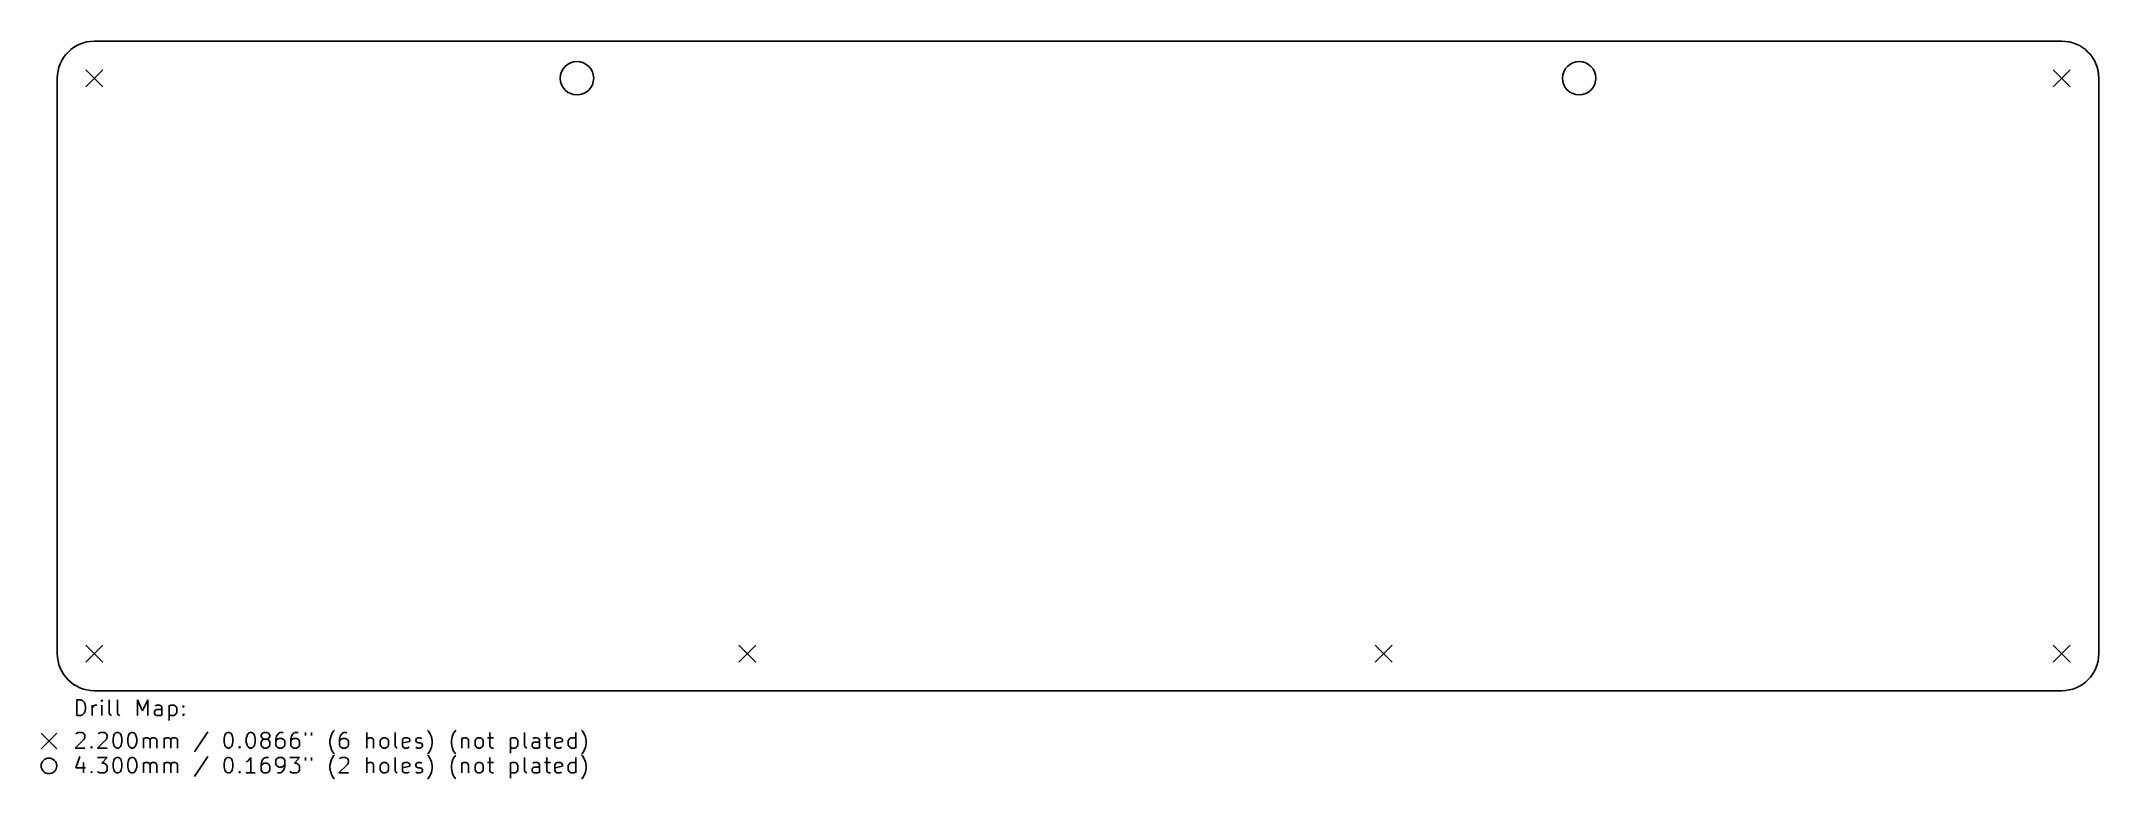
# Model space of a CAD drawing. Extents: x 17 to 282, y -155 to -60.
import ezdxf

# ---------------------------------------------------------------- set-up
doc = ezdxf.new("R2010")
doc.units = 0
doc.layers.add('BLACK', color=7, linetype='CONTINUOUS')

msp = doc.modelspace()

# ---------------------------------------------------------------- linework, layer by layer
at = {"layer": 'BLACK', "linetype": 'CONTINUOUS'}
for p, q in [((23.875, -59.6875), (276.95, -59.6875)), ((22.775, -63.3625), (24.975, -65.5625)), ((24.975, -63.3625), (22.775, -65.5625)), ((275.85, -63.3625), (278.05, -65.5625)), ((278.05, -63.3625), (275.85, -65.5625)), ((19.1, -138.475), (19.1, -64.4625)), ((281.725, -138.475), (281.725, -64.4625)), ((22.775, -137.375), (24.975, -139.575)), ((24.975, -137.375), (22.775, -139.575)), ((106.754, -137.375), (108.954, -139.575)), ((108.954, -137.375), (106.754, -139.575)), ((188.621, -137.375), (190.821, -139.575)), ((190.821, -137.375), (188.621, -139.575)), ((275.85, -137.375), (278.05, -139.575)), ((278.05, -137.375), (275.85, -139.575)), ((21.6012, -146.43), (21.6012, -144.43)), ((21.6012, -144.43), (22.0774, -144.43)), ((22.0774, -144.43), (22.3631, -144.525)), ((22.3631, -144.525), (22.5536, -144.715)), ((22.5536, -144.715), (22.6488, -144.906)), ((22.6488, -144.906), (22.744, -145.287)), ((22.744, -145.573), (22.6488, -145.954)), ((22.744, -145.287), (22.744, -145.573)), ((23.6012, -146.43), (23.6012, -145.096)), ((23.6012, -145.477), (23.6964, -145.287)), ((23.6964, -145.287), (23.7917, -145.192)), ((23.7917, -145.192), (23.9821, -145.096)), ((23.875, -143.25), (276.95, -143.25)), ((23.9821, -145.096), (24.1726, -145.096)), ((24.8393, -144.43), (24.744, -144.525)), ((24.744, -144.525), (24.8393, -144.62)), ((24.9345, -144.525), (24.8393, -144.43)), ((24.8393, -144.43), (24.8393, -144.62)), ((24.8393, -144.62), (24.9345, -144.525)), ((24.8393, -146.43), (24.8393, -145.096)), ((25.7917, -146.144), (25.7917, -144.43)), ((26.8393, -146.144), (26.8393, -144.43)), ((29.4107, -146.43), (29.4107, -144.43)), ((29.4107, -144.43), (30.0774, -145.858)), ((30.0774, -145.858), (30.744, -144.43)), ((30.744, -144.43), (30.744, -146.43)), ((31.8869, -145.096), (31.6964, -145.192)), ((32.2679, -145.096), (31.8869, -145.096)), ((32.4583, -145.192), (32.2679, -145.096)), ((32.3631, -145.668), (32.5536, -145.573)), ((32.5536, -145.382), (32.4583, -145.192)), ((32.5536, -146.43), (32.5536, -145.382)), ((33.506, -145.096), (33.506, -147.096)), ((33.506, -145.192), (33.6964, -145.096)), ((33.6964, -145.096), (34.0774, -145.096)), ((34.0774, -145.096), (34.2679, -145.192)), ((34.2679, -145.192), (34.3631, -145.287)), ((34.3631, -145.287), (34.4583, -145.477)), ((34.4583, -145.477), (34.4583, -146.049)), ((35.2202, -145.287), (35.3155, -145.192)), ((35.3155, -145.382), (35.2202, -145.287)), ((35.3155, -145.192), (35.4107, -145.287)), ((35.3155, -145.192), (35.3155, -145.382)), ((35.4107, -145.287), (35.3155, -145.382)), ((22.0774, -146.43), (21.6012, -146.43)), ((22.3631, -146.335), (22.0774, -146.43)), ((22.5536, -146.144), (22.3631, -146.335)), ((22.6488, -145.954), (22.5536, -146.144)), ((25.8869, -146.335), (25.7917, -146.144)), ((26.0774, -146.43), (25.8869, -146.335)), ((26.9345, -146.335), (26.8393, -146.144)), ((27.125, -146.43), (26.9345, -146.335)), ((31.6012, -145.954), (31.6964, -145.763)), ((31.6012, -146.144), (31.6012, -145.954)), ((31.6964, -146.335), (31.6012, -146.144)), ((31.6964, -145.763), (31.8869, -145.668)), ((31.8869, -146.43), (31.6964, -146.335)), ((31.8869, -145.668), (32.3631, -145.668)), ((32.3631, -146.43), (31.8869, -146.43)), ((32.5536, -146.335), (32.3631, -146.43)), ((33.6964, -146.43), (33.506, -146.335)), ((34.0774, -146.43), (33.6964, -146.43)), ((34.2679, -146.335), (34.0774, -146.43)), ((34.3631, -146.239), (34.2679, -146.335)), ((34.4583, -146.049), (34.3631, -146.239)), ((35.2202, -146.335), (35.3155, -146.239)), ((35.3155, -146.43), (35.2202, -146.335)), ((35.3155, -146.239), (35.4107, -146.335)), ((35.3155, -146.239), (35.3155, -146.43)), ((35.4107, -146.335), (35.3155, -146.43)), ((17.025, -148.725), (19.025, -150.725)), ((19.025, -148.725), (17.025, -150.725)), ((22.5536, -149.487), (21.4107, -150.63)), ((21.4107, -150.63), (22.6488, -150.63)), ((21.506, -148.82), (21.6012, -148.725)), ((21.6012, -148.725), (21.7917, -148.63)), ((21.7917, -148.63), (22.2679, -148.63)), ((22.2679, -148.63), (22.4583, -148.725)), ((22.4583, -148.725), (22.5536, -148.82)), ((22.5536, -148.82), (22.6488, -149.011)), ((22.6488, -149.201), (22.5536, -149.487)), ((22.6488, -149.011), (22.6488, -149.201)), ((23.4107, -150.535), (23.506, -150.439)), ((23.506, -150.63), (23.4107, -150.535)), ((23.506, -150.439), (23.6012, -150.535)), ((23.506, -150.439), (23.506, -150.63)), ((23.6012, -150.535), (23.506, -150.63)), ((25.4107, -149.487), (24.2679, -150.63)), ((24.2679, -150.63), (25.506, -150.63)), ((24.3631, -148.82), (24.4583, -148.725)), ((24.4583, -148.725), (24.6488, -148.63)), ((24.6488, -148.63), (25.125, -148.63)), ((25.125, -148.63), (25.3155, -148.725)), ((25.3155, -148.725), (25.4107, -148.82)), ((25.4107, -148.82), (25.506, -149.011)), ((25.506, -149.201), (25.4107, -149.487)), ((25.506, -149.011), (25.506, -149.201)), ((26.2679, -149.392), (26.3631, -149.011)), ((26.2679, -149.868), (26.2679, -149.392)), ((26.3631, -150.249), (26.2679, -149.868)), ((26.3631, -149.011), (26.4583, -148.82)), ((26.4583, -150.439), (26.3631, -150.249)), ((26.4583, -148.82), (26.5536, -148.725)), ((26.5536, -150.535), (26.4583, -150.439)), ((26.5536, -148.725), (26.744, -148.63)), ((26.744, -150.63), (26.5536, -150.535)), ((26.744, -148.63), (26.9345, -148.63)), ((26.9345, -150.63), (26.744, -150.63)), ((26.9345, -148.63), (27.125, -148.725)), ((27.125, -150.535), (26.9345, -150.63)), ((27.125, -148.725), (27.2202, -148.82)), ((27.2202, -150.439), (27.125, -150.535)), ((27.2202, -148.82), (27.3155, -149.011)), ((27.3155, -150.249), (27.2202, -150.439)), ((27.3155, -149.011), (27.4107, -149.392)), ((27.4107, -149.868), (27.3155, -150.249)), ((27.4107, -149.392), (27.4107, -149.868)), ((28.1726, -149.392), (28.2679, -149.011)), ((28.1726, -149.868), (28.1726, -149.392)), ((28.2679, -150.249), (28.1726, -149.868)), ((28.2679, -149.011), (28.3631, -148.82)), ((28.3631, -150.439), (28.2679, -150.249)), ((28.3631, -148.82), (28.4583, -148.725)), ((28.4583, -150.535), (28.3631, -150.439)), ((28.4583, -148.725), (28.6488, -148.63)), ((28.6488, -150.63), (28.4583, -150.535)), ((28.6488, -148.63), (28.8393, -148.63)), ((28.8393, -150.63), (28.6488, -150.63)), ((28.8393, -148.63), (29.0298, -148.725)), ((29.0298, -150.535), (28.8393, -150.63)), ((29.0298, -148.725), (29.125, -148.82)), ((29.125, -150.439), (29.0298, -150.535)), ((29.125, -148.82), (29.2202, -149.011)), ((29.2202, -150.249), (29.125, -150.439)), ((29.2202, -149.011), (29.3155, -149.392)), ((29.3155, -149.868), (29.2202, -150.249)), ((29.3155, -149.392), (29.3155, -149.868)), ((30.1726, -150.63), (30.1726, -149.296)), ((30.1726, -149.487), (30.2679, -149.392)), ((30.2679, -149.392), (30.4583, -149.296)), ((30.4583, -149.296), (30.744, -149.296)), ((30.744, -149.296), (30.9345, -149.392)), ((30.9345, -149.392), (31.0298, -149.582)), ((31.0298, -149.582), (31.125, -149.392)), ((31.0298, -149.582), (31.0298, -150.63)), ((31.125, -149.392), (31.3155, -149.296)), ((31.3155, -149.296), (31.6012, -149.296)), ((31.6012, -149.296), (31.7917, -149.392)), ((31.7917, -149.392), (31.8869, -149.582)), ((31.8869, -149.582), (31.8869, -150.63)), ((32.8393, -150.63), (32.8393, -149.296)), ((32.8393, -149.487), (32.9345, -149.392)), ((32.9345, -149.392), (33.125, -149.296)), ((33.125, -149.296), (33.4107, -149.296)), ((33.4107, -149.296), (33.6012, -149.392)), ((33.6012, -149.392), (33.6964, -149.582)), ((33.6964, -149.582), (33.7917, -149.392)), ((33.6964, -149.582), (33.6964, -150.63)), ((33.7917, -149.392), (33.9821, -149.296)), ((33.9821, -149.296), (34.2679, -149.296)), ((34.2679, -149.296), (34.4583, -149.392)), ((34.4583, -149.392), (34.5536, -149.582)), ((34.5536, -149.582), (34.5536, -150.63)), ((38.4583, -148.535), (36.744, -151.106)), ((40.5536, -149.392), (40.6488, -149.011)), ((40.5536, -149.868), (40.5536, -149.392)), ((40.6488, -150.249), (40.5536, -149.868)), ((40.6488, -149.011), (40.744, -148.82)), ((40.744, -150.439), (40.6488, -150.249)), ((40.744, -148.82), (40.8393, -148.725)), ((40.8393, -150.535), (40.744, -150.439)), ((40.8393, -148.725), (41.0298, -148.63)), ((41.0298, -150.63), (40.8393, -150.535)), ((41.0298, -148.63), (41.2202, -148.63)), ((41.2202, -150.63), (41.0298, -150.63)), ((41.2202, -148.63), (41.4107, -148.725)), ((41.4107, -150.535), (41.2202, -150.63)), ((41.4107, -148.725), (41.506, -148.82)), ((41.506, -150.439), (41.4107, -150.535)), ((41.506, -148.82), (41.6012, -149.011)), ((41.6012, -150.249), (41.506, -150.439)), ((41.6012, -149.011), (41.6964, -149.392)), ((41.6964, -149.868), (41.6012, -150.249)), ((41.6964, -149.392), (41.6964, -149.868)), ((42.4583, -150.535), (42.5536, -150.439)), ((42.5536, -150.63), (42.4583, -150.535)), ((42.5536, -150.439), (42.6488, -150.535)), ((42.5536, -150.439), (42.5536, -150.63)), ((42.6488, -150.535), (42.5536, -150.63)), ((43.4107, -149.392), (43.506, -149.011)), ((43.4107, -149.868), (43.4107, -149.392)), ((43.506, -150.249), (43.4107, -149.868)), ((43.506, -149.011), (43.6012, -148.82)), ((43.6012, -150.439), (43.506, -150.249)), ((43.6012, -148.82), (43.6964, -148.725)), ((43.6964, -150.535), (43.6012, -150.439)), ((43.6964, -148.725), (43.8869, -148.63)), ((43.8869, -150.63), (43.6964, -150.535)), ((43.8869, -148.63), (44.0774, -148.63)), ((44.0774, -150.63), (43.8869, -150.63)), ((44.0774, -148.63), (44.2679, -148.725)), ((44.2679, -150.535), (44.0774, -150.63)), ((44.2679, -148.725), (44.3631, -148.82)), ((44.3631, -150.439), (44.2679, -150.535)), ((44.3631, -148.82), (44.4583, -149.011)), ((44.4583, -150.249), (44.3631, -150.439)), ((44.4583, -149.011), (44.5536, -149.392)), ((44.5536, -149.868), (44.4583, -150.249)), ((44.5536, -149.392), (44.5536, -149.868)), ((45.3155, -149.011), (45.4107, -148.82)), ((45.3155, -149.106), (45.3155, -149.011)), ((45.4107, -149.296), (45.3155, -149.106)), ((45.4107, -149.677), (45.3155, -149.868)), ((45.3155, -149.868), (45.3155, -150.249)), ((45.3155, -150.249), (45.4107, -150.439)), ((45.4107, -148.82), (45.506, -148.725)), ((45.506, -149.392), (45.4107, -149.296)), ((45.506, -149.582), (45.4107, -149.677)), ((45.4107, -150.439), (45.506, -150.535)), ((45.506, -148.725), (45.6964, -148.63)), ((45.6964, -149.487), (45.506, -149.392)), ((45.6964, -149.487), (45.506, -149.582)), ((45.506, -150.535), (45.6964, -150.63)), ((45.6964, -148.63), (46.0774, -148.63)), ((46.0774, -149.487), (45.6964, -149.487)), ((45.6964, -150.63), (46.0774, -150.63)), ((46.0774, -148.63), (46.2679, -148.725)), ((46.2679, -149.392), (46.0774, -149.487)), ((46.2679, -149.582), (46.0774, -149.487)), ((46.0774, -150.63), (46.2679, -150.535)), ((46.2679, -148.725), (46.3631, -148.82)), ((46.3631, -149.296), (46.2679, -149.392)), ((46.3631, -149.677), (46.2679, -149.582)), ((46.2679, -150.535), (46.3631, -150.439)), ((46.3631, -148.82), (46.4583, -149.011)), ((46.4583, -149.106), (46.3631, -149.296)), ((46.4583, -149.868), (46.3631, -149.677)), ((46.3631, -150.439), (46.4583, -150.249)), ((46.4583, -149.011), (46.4583, -149.106)), ((46.4583, -150.249), (46.4583, -149.868)), ((47.3155, -149.106), (47.2202, -149.487)), ((47.2202, -149.487), (47.2202, -150.249)), ((47.3155, -149.582), (47.2202, -149.773)), ((47.2202, -150.249), (47.3155, -150.439)), ((47.506, -148.82), (47.3155, -149.106)), ((47.4107, -149.487), (47.3155, -149.582)), ((47.3155, -150.439), (47.4107, -150.535)), ((47.6012, -149.392), (47.4107, -149.487)), ((47.4107, -150.535), (47.6012, -150.63)), ((47.6012, -148.725), (47.506, -148.82)), ((47.7917, -148.63), (47.6012, -148.725)), ((47.9821, -149.392), (47.6012, -149.392)), ((47.6012, -150.63), (47.9821, -150.63)), ((48.1726, -148.63), (47.7917, -148.63)), ((48.1726, -149.487), (47.9821, -149.392)), ((47.9821, -150.63), (48.1726, -150.535)), ((48.2679, -149.582), (48.1726, -149.487)), ((48.1726, -150.535), (48.2679, -150.439)), ((48.3631, -149.773), (48.2679, -149.582)), ((48.2679, -150.439), (48.3631, -150.249)), ((48.3631, -150.249), (48.3631, -149.773)), ((49.2202, -149.106), (49.125, -149.487)), ((49.125, -149.487), (49.125, -150.249)), ((49.2202, -149.582), (49.125, -149.773)), ((49.125, -150.249), (49.2202, -150.439)), ((49.4107, -148.82), (49.2202, -149.106)), ((49.3155, -149.487), (49.2202, -149.582)), ((49.2202, -150.439), (49.3155, -150.535)), ((49.506, -149.392), (49.3155, -149.487)), ((49.3155, -150.535), (49.506, -150.63)), ((49.506, -148.725), (49.4107, -148.82)), ((49.6964, -148.63), (49.506, -148.725)), ((49.8869, -149.392), (49.506, -149.392)), ((49.506, -150.63), (49.8869, -150.63)), ((50.0774, -148.63), (49.6964, -148.63)), ((50.0774, -149.487), (49.8869, -149.392)), ((49.8869, -150.63), (50.0774, -150.535)), ((50.1726, -149.582), (50.0774, -149.487)), ((50.0774, -150.535), (50.1726, -150.439)), ((50.2679, -149.773), (50.1726, -149.582)), ((50.1726, -150.439), (50.2679, -150.249)), ((50.2679, -150.249), (50.2679, -149.773)), ((51.0298, -148.63), (51.0298, -149.011)), ((51.7917, -148.63), (51.7917, -149.011)), ((54.1726, -149.677), (54.2679, -149.201)), ((54.1726, -150.058), (54.1726, -149.677)), ((54.2679, -150.535), (54.1726, -150.058)), ((54.2679, -149.201), (54.3631, -148.915)), ((54.3631, -150.82), (54.2679, -150.535)), ((54.3631, -148.915), (54.4583, -148.725)), ((54.4583, -151.011), (54.3631, -150.82)), ((54.4583, -148.725), (54.6488, -148.439)), ((54.6488, -148.439), (54.744, -148.344)), ((55.506, -149.106), (55.4107, -149.487)), ((55.4107, -149.487), (55.4107, -150.249)), ((55.506, -149.582), (55.4107, -149.773)), ((55.4107, -150.249), (55.506, -150.439)), ((55.6964, -148.82), (55.506, -149.106)), ((55.6012, -149.487), (55.506, -149.582)), ((55.506, -150.439), (55.6012, -150.535)), ((55.7917, -149.392), (55.6012, -149.487)), ((55.6012, -150.535), (55.7917, -150.63)), ((55.7917, -148.725), (55.6964, -148.82)), ((55.9821, -148.63), (55.7917, -148.725)), ((56.1726, -149.392), (55.7917, -149.392)), ((55.7917, -150.63), (56.1726, -150.63)), ((56.3631, -148.63), (55.9821, -148.63)), ((56.3631, -149.487), (56.1726, -149.392)), ((56.1726, -150.63), (56.3631, -150.535)), ((56.4583, -149.582), (56.3631, -149.487)), ((56.3631, -150.535), (56.4583, -150.439)), ((56.5536, -149.773), (56.4583, -149.582)), ((56.4583, -150.439), (56.5536, -150.249)), ((56.5536, -150.249), (56.5536, -149.773)), ((58.9345, -150.63), (58.9345, -148.63)), ((59.0298, -149.392), (58.9345, -149.487)), ((59.2202, -149.296), (59.0298, -149.392)), ((59.506, -149.296), (59.2202, -149.296)), ((59.6964, -149.392), (59.506, -149.296)), ((59.7917, -149.582), (59.6964, -149.392)), ((59.7917, -150.63), (59.7917, -149.582)), ((60.6488, -149.677), (60.744, -149.487)), ((60.6488, -150.249), (60.6488, -149.677)), ((60.744, -150.439), (60.6488, -150.249)), ((60.744, -149.487), (60.8393, -149.392)), ((60.8393, -150.535), (60.744, -150.439)), ((60.8393, -149.392), (61.0298, -149.296)), ((61.0298, -150.63), (60.8393, -150.535)), ((61.0298, -149.296), (61.3155, -149.296)), ((61.3155, -150.63), (61.0298, -150.63)), ((61.3155, -149.296), (61.506, -149.392)), ((61.506, -150.535), (61.3155, -150.63)), ((61.506, -149.392), (61.6012, -149.487)), ((61.6012, -150.439), (61.506, -150.535)), ((61.6012, -149.487), (61.6964, -149.677)), ((61.6964, -150.249), (61.6012, -150.439)), ((61.6964, -149.677), (61.6964, -150.249)), ((62.5536, -150.344), (62.5536, -148.63)), ((62.6488, -150.535), (62.5536, -150.344)), ((62.8393, -150.63), (62.6488, -150.535)), ((63.506, -149.582), (63.6012, -149.392)), ((63.506, -150.344), (63.506, -149.582)), ((64.4583, -149.773), (63.506, -149.963)), ((63.6012, -150.535), (63.506, -150.344)), ((63.6012, -149.392), (63.7917, -149.296)), ((63.7917, -150.63), (63.6012, -150.535)), ((63.7917, -149.296), (64.1726, -149.296)), ((64.1726, -150.63), (63.7917, -150.63)), ((64.1726, -149.296), (64.3631, -149.392)), ((64.3631, -150.535), (64.1726, -150.63)), ((64.3631, -149.392), (64.4583, -149.582)), ((64.4583, -149.582), (64.4583, -149.773)), ((65.2202, -149.582), (65.3155, -149.392)), ((65.2202, -149.677), (65.2202, -149.582)), ((65.3155, -149.868), (65.2202, -149.677)), ((65.2202, -150.535), (65.4107, -150.63)), ((65.3155, -149.392), (65.506, -149.296)), ((65.506, -149.963), (65.3155, -149.868)), ((65.4107, -150.63), (65.7917, -150.63)), ((65.506, -149.296), (65.7917, -149.296)), ((65.7917, -149.963), (65.506, -149.963)), ((65.7917, -149.296), (65.9821, -149.392)), ((65.9821, -150.058), (65.7917, -149.963)), ((65.7917, -150.63), (65.9821, -150.535)), ((66.0774, -150.249), (65.9821, -150.058)), ((65.9821, -150.535), (66.0774, -150.344)), ((66.0774, -150.344), (66.0774, -150.249)), ((66.8393, -148.439), (66.744, -148.344)), ((67.0298, -148.725), (66.8393, -148.439)), ((67.125, -148.915), (67.0298, -148.725)), ((67.0298, -151.011), (67.125, -150.82)), ((67.2202, -149.201), (67.125, -148.915)), ((67.125, -150.82), (67.2202, -150.535)), ((67.3155, -149.677), (67.2202, -149.201)), ((67.2202, -150.535), (67.3155, -150.058)), ((67.3155, -150.058), (67.3155, -149.677)), ((69.7917, -149.677), (69.8869, -149.201)), ((69.7917, -150.058), (69.7917, -149.677)), ((69.8869, -150.535), (69.7917, -150.058)), ((69.8869, -149.201), (69.9821, -148.915)), ((69.9821, -150.82), (69.8869, -150.535)), ((69.9821, -148.915), (70.0774, -148.725)), ((70.0774, -151.011), (69.9821, -150.82)), ((70.0774, -148.725), (70.2679, -148.439)), ((70.2679, -148.439), (70.3631, -148.344)), ((71.125, -149.296), (71.125, -150.63)), ((71.125, -149.487), (71.2202, -149.392)), ((71.2202, -149.392), (71.4107, -149.296)), ((71.4107, -149.296), (71.6964, -149.296)), ((71.6964, -149.296), (71.8869, -149.392)), ((71.8869, -149.392), (71.9821, -149.582)), ((71.9821, -149.582), (71.9821, -150.63)), ((72.8393, -149.677), (72.9345, -149.487)), ((72.8393, -150.249), (72.8393, -149.677)), ((72.9345, -150.439), (72.8393, -150.249)), ((72.9345, -149.487), (73.0298, -149.392)), ((73.0298, -150.535), (72.9345, -150.439)), ((73.0298, -149.392), (73.2202, -149.296)), ((73.2202, -150.63), (73.0298, -150.535)), ((73.2202, -149.296), (73.506, -149.296)), ((73.506, -150.63), (73.2202, -150.63)), ((73.506, -149.296), (73.6964, -149.392)), ((73.6964, -150.535), (73.506, -150.63)), ((73.6964, -149.392), (73.7917, -149.487)), ((73.7917, -150.439), (73.6964, -150.535)), ((73.7917, -149.487), (73.8869, -149.677)), ((73.8869, -150.249), (73.7917, -150.439)), ((73.8869, -149.677), (73.8869, -150.249)), ((74.4583, -149.296), (75.2202, -149.296)), ((74.744, -148.63), (74.744, -150.344)), ((74.744, -150.344), (74.8393, -150.535)), ((74.8393, -150.535), (75.0298, -150.63)), ((75.0298, -150.63), (75.2202, -150.63)), ((77.4107, -149.296), (77.4107, -151.296)), ((77.4107, -149.392), (77.6012, -149.296)), ((77.6012, -150.63), (77.4107, -150.535)), ((77.6012, -149.296), (77.9821, -149.296)), ((77.9821, -150.63), (77.6012, -150.63)), ((77.9821, -149.296), (78.1726, -149.392)), ((78.1726, -150.535), (77.9821, -150.63)), ((78.1726, -149.392), (78.2679, -149.487)), ((78.2679, -150.439), (78.1726, -150.535)), ((78.2679, -149.487), (78.3631, -149.677)), ((78.3631, -150.249), (78.2679, -150.439)), ((78.3631, -149.677), (78.3631, -150.249)), ((79.2202, -150.344), (79.2202, -148.63)), ((79.3155, -150.535), (79.2202, -150.344)), ((79.506, -150.63), (79.3155, -150.535)), ((80.1726, -150.154), (80.2679, -149.963)), ((80.1726, -150.344), (80.1726, -150.154)), ((80.2679, -150.535), (80.1726, -150.344)), ((80.4583, -149.296), (80.2679, -149.392)), ((80.2679, -149.963), (80.4583, -149.868)), ((80.4583, -150.63), (80.2679, -150.535)), ((80.8393, -149.296), (80.4583, -149.296)), ((80.4583, -149.868), (80.9345, -149.868)), ((80.9345, -150.63), (80.4583, -150.63)), ((81.0298, -149.392), (80.8393, -149.296)), ((80.9345, -149.868), (81.125, -149.773)), ((81.125, -150.535), (80.9345, -150.63)), ((81.125, -149.582), (81.0298, -149.392)), ((81.125, -150.63), (81.125, -149.582)), ((81.7917, -149.296), (82.5536, -149.296)), ((82.0774, -148.63), (82.0774, -150.344)), ((82.0774, -150.344), (82.1726, -150.535)), ((82.1726, -150.535), (82.3631, -150.63)), ((82.3631, -150.63), (82.5536, -150.63)), ((83.125, -149.582), (83.2202, -149.392)), ((83.125, -150.344), (83.125, -149.582)), ((84.0774, -149.773), (83.125, -149.963)), ((83.2202, -150.535), (83.125, -150.344)), ((83.2202, -149.392), (83.4107, -149.296)), ((83.4107, -150.63), (83.2202, -150.535)), ((83.4107, -149.296), (83.7917, -149.296)), ((83.7917, -150.63), (83.4107, -150.63)), ((83.7917, -149.296), (83.9821, -149.392)), ((83.9821, -150.535), (83.7917, -150.63)), ((83.9821, -149.392), (84.0774, -149.582)), ((84.0774, -149.582), (84.0774, -149.773)), ((84.8393, -149.677), (84.9345, -149.487)), ((84.8393, -150.249), (84.8393, -149.677)), ((84.9345, -150.439), (84.8393, -150.249)), ((84.9345, -149.487), (85.0298, -149.392)), ((85.0298, -150.535), (84.9345, -150.439)), ((85.0298, -149.392), (85.2202, -149.296)), ((85.2202, -150.63), (85.0298, -150.535)), ((85.2202, -149.296), (85.6012, -149.296)), ((85.6012, -150.63), (85.2202, -150.63)), ((85.6012, -149.296), (85.7917, -149.392)), ((85.7917, -150.535), (85.6012, -150.63)), ((85.7917, -150.63), (85.7917, -148.63)), ((86.6488, -148.439), (86.5536, -148.344)), ((86.8393, -148.725), (86.6488, -148.439)), ((86.9345, -148.915), (86.8393, -148.725)), ((86.8393, -151.011), (86.9345, -150.82)), ((87.0298, -149.201), (86.9345, -148.915)), ((86.9345, -150.82), (87.0298, -150.535)), ((87.125, -149.677), (87.0298, -149.201)), ((87.0298, -150.535), (87.125, -150.058)), ((87.125, -150.058), (87.125, -149.677)), ((21.9821, -151.735), (21.506, -153.163)), ((21.506, -153.163), (22.744, -153.163)), ((22.4583, -152.496), (22.4583, -153.83)), ((24.2679, -151.83), (25.506, -151.83)), ((25.506, -151.83), (24.8393, -152.592)), ((24.8393, -152.592), (25.125, -152.592)), ((25.125, -152.592), (25.3155, -152.687)), ((25.3155, -152.687), (25.4107, -152.782)), ((25.4107, -152.782), (25.506, -152.973)), ((25.506, -153.449), (25.4107, -153.639)), ((25.506, -152.973), (25.506, -153.449)), ((26.2679, -152.592), (26.3631, -152.211)), ((26.2679, -153.068), (26.2679, -152.592)), ((26.3631, -153.449), (26.2679, -153.068)), ((26.3631, -152.211), (26.4583, -152.02)), ((26.4583, -153.639), (26.3631, -153.449)), ((26.4583, -152.02), (26.5536, -151.925)), ((26.5536, -151.925), (26.744, -151.83)), ((26.744, -151.83), (26.9345, -151.83)), ((26.9345, -151.83), (27.125, -151.925)), ((27.125, -151.925), (27.2202, -152.02)), ((27.2202, -152.02), (27.3155, -152.211)), ((27.3155, -153.449), (27.2202, -153.639)), ((27.3155, -152.211), (27.4107, -152.592)), ((27.4107, -153.068), (27.3155, -153.449)), ((27.4107, -152.592), (27.4107, -153.068)), ((28.1726, -152.592), (28.2679, -152.211)), ((28.1726, -153.068), (28.1726, -152.592)), ((28.2679, -153.449), (28.1726, -153.068)), ((28.2679, -152.211), (28.3631, -152.02)), ((28.3631, -153.639), (28.2679, -153.449)), ((28.3631, -152.02), (28.4583, -151.925)), ((28.4583, -151.925), (28.6488, -151.83)), ((28.6488, -151.83), (28.8393, -151.83)), ((28.8393, -151.83), (29.0298, -151.925)), ((29.0298, -151.925), (29.125, -152.02)), ((29.125, -152.02), (29.2202, -152.211)), ((29.2202, -153.449), (29.125, -153.639)), ((29.2202, -152.211), (29.3155, -152.592)), ((29.3155, -153.068), (29.2202, -153.449)), ((29.3155, -152.592), (29.3155, -153.068)), ((30.1726, -153.83), (30.1726, -152.496)), ((30.1726, -152.687), (30.2679, -152.592)), ((30.2679, -152.592), (30.4583, -152.496)), ((30.4583, -152.496), (30.744, -152.496)), ((30.744, -152.496), (30.9345, -152.592)), ((30.9345, -152.592), (31.0298, -152.782)), ((31.0298, -152.782), (31.125, -152.592)), ((31.0298, -152.782), (31.0298, -153.83)), ((31.125, -152.592), (31.3155, -152.496)), ((31.3155, -152.496), (31.6012, -152.496)), ((31.6012, -152.496), (31.7917, -152.592)), ((31.7917, -152.592), (31.8869, -152.782)), ((31.8869, -152.782), (31.8869, -153.83)), ((32.8393, -153.83), (32.8393, -152.496)), ((32.8393, -152.687), (32.9345, -152.592)), ((32.9345, -152.592), (33.125, -152.496)), ((33.125, -152.496), (33.4107, -152.496)), ((33.4107, -152.496), (33.6012, -152.592)), ((33.6012, -152.592), (33.6964, -152.782)), ((33.6964, -152.782), (33.7917, -152.592)), ((33.6964, -152.782), (33.6964, -153.83)), ((33.7917, -152.592), (33.9821, -152.496)), ((33.9821, -152.496), (34.2679, -152.496)), ((34.2679, -152.496), (34.4583, -152.592)), ((34.4583, -152.592), (34.5536, -152.782)), ((34.5536, -152.782), (34.5536, -153.83)), ((38.4583, -151.735), (36.744, -154.306)), ((40.5536, -152.592), (40.6488, -152.211)), ((40.5536, -153.068), (40.5536, -152.592)), ((40.6488, -153.449), (40.5536, -153.068)), ((40.6488, -152.211), (40.744, -152.02)), ((40.744, -153.639), (40.6488, -153.449)), ((40.744, -152.02), (40.8393, -151.925)), ((40.8393, -151.925), (41.0298, -151.83)), ((41.0298, -151.83), (41.2202, -151.83)), ((41.2202, -151.83), (41.4107, -151.925)), ((41.4107, -151.925), (41.506, -152.02)), ((41.506, -152.02), (41.6012, -152.211)), ((41.6012, -153.449), (41.506, -153.639)), ((41.6012, -152.211), (41.6964, -152.592)), ((41.6964, -153.068), (41.6012, -153.449)), ((41.6964, -152.592), (41.6964, -153.068)), ((43.6012, -152.306), (43.4107, -152.401)), ((43.7917, -152.115), (43.6012, -152.306)), ((43.9821, -151.83), (43.7917, -152.115)), ((43.9821, -153.83), (43.9821, -151.83)), ((45.4107, -152.306), (45.3155, -152.687)), ((45.3155, -152.687), (45.3155, -153.449)), ((45.4107, -152.782), (45.3155, -152.973)), ((45.3155, -153.449), (45.4107, -153.639)), ((45.6012, -152.02), (45.4107, -152.306)), ((45.506, -152.687), (45.4107, -152.782)), ((45.6964, -152.592), (45.506, -152.687)), ((45.6964, -151.925), (45.6012, -152.02)), ((45.8869, -151.83), (45.6964, -151.925)), ((46.0774, -152.592), (45.6964, -152.592)), ((46.2679, -151.83), (45.8869, -151.83)), ((46.2679, -152.687), (46.0774, -152.592)), ((46.3631, -152.782), (46.2679, -152.687)), ((46.4583, -152.973), (46.3631, -152.782)), ((46.3631, -153.639), (46.4583, -153.449)), ((46.4583, -153.449), (46.4583, -152.973)), ((47.3155, -152.02), (47.2202, -152.211)), ((47.2202, -152.211), (47.2202, -152.687)), ((47.2202, -152.687), (47.3155, -152.877)), ((47.4107, -151.925), (47.3155, -152.02)), ((47.3155, -152.877), (47.4107, -152.973)), ((47.6012, -151.83), (47.4107, -151.925)), ((47.4107, -152.973), (47.6012, -153.068)), ((47.9821, -151.83), (47.6012, -151.83)), ((47.6012, -153.068), (47.9821, -153.068)), ((48.1726, -151.925), (47.9821, -151.83)), ((47.9821, -153.068), (48.1726, -152.973)), ((48.0774, -153.639), (48.2679, -153.354)), ((48.2679, -152.02), (48.1726, -151.925)), ((48.1726, -152.973), (48.2679, -152.877)), ((48.3631, -152.211), (48.2679, -152.02)), ((48.2679, -152.877), (48.3631, -152.687)), ((48.2679, -153.354), (48.3631, -152.973)), ((48.3631, -152.973), (48.3631, -152.211)), ((49.0298, -151.83), (50.2679, -151.83)), ((50.2679, -151.83), (49.6012, -152.592)), ((49.6012, -152.592), (49.8869, -152.592)), ((49.8869, -152.592), (50.0774, -152.687)), ((50.0774, -152.687), (50.1726, -152.782)), ((50.1726, -152.782), (50.2679, -152.973)), ((50.2679, -153.449), (50.1726, -153.639)), ((50.2679, -152.973), (50.2679, -153.449)), ((51.0298, -151.83), (51.0298, -152.211)), ((51.7917, -151.83), (51.7917, -152.211)), ((54.1726, -152.877), (54.2679, -152.401)), ((54.1726, -153.258), (54.1726, -152.877)), ((54.2679, -153.735), (54.1726, -153.258)), ((54.2679, -152.401), (54.3631, -152.115)), ((54.3631, -152.115), (54.4583, -151.925)), ((54.6488, -151.296), (54.4583, -151.011)), ((54.4583, -151.925), (54.6488, -151.639)), ((54.744, -151.392), (54.6488, -151.296)), ((54.6488, -151.639), (54.744, -151.544)), ((56.4583, -152.687), (55.3155, -153.83)), ((55.4107, -152.02), (55.506, -151.925)), ((55.506, -151.925), (55.6964, -151.83)), ((55.6964, -151.83), (56.1726, -151.83)), ((56.1726, -151.83), (56.3631, -151.925)), ((56.3631, -151.925), (56.4583, -152.02)), ((56.4583, -152.02), (56.5536, -152.211)), ((56.5536, -152.401), (56.4583, -152.687)), ((56.5536, -152.211), (56.5536, -152.401)), ((58.9345, -153.83), (58.9345, -151.83)), ((59.0298, -152.592), (58.9345, -152.687)), ((59.2202, -152.496), (59.0298, -152.592)), ((59.506, -152.496), (59.2202, -152.496)), ((59.6964, -152.592), (59.506, -152.496)), ((59.7917, -152.782), (59.6964, -152.592)), ((59.7917, -153.83), (59.7917, -152.782)), ((60.6488, -152.877), (60.744, -152.687)), ((60.6488, -153.449), (60.6488, -152.877)), ((60.744, -153.639), (60.6488, -153.449)), ((60.744, -152.687), (60.8393, -152.592)), ((60.8393, -152.592), (61.0298, -152.496)), ((61.0298, -152.496), (61.3155, -152.496)), ((61.3155, -152.496), (61.506, -152.592)), ((61.506, -152.592), (61.6012, -152.687)), ((61.6012, -152.687), (61.6964, -152.877)), ((61.6964, -153.449), (61.6012, -153.639)), ((61.6964, -152.877), (61.6964, -153.449)), ((62.5536, -153.544), (62.5536, -151.83)), ((63.506, -152.782), (63.6012, -152.592)), ((63.506, -153.544), (63.506, -152.782)), ((64.4583, -152.973), (63.506, -153.163)), ((63.6012, -152.592), (63.7917, -152.496)), ((63.7917, -152.496), (64.1726, -152.496)), ((64.1726, -152.496), (64.3631, -152.592)), ((64.3631, -152.592), (64.4583, -152.782)), ((64.4583, -152.782), (64.4583, -152.973)), ((65.2202, -152.782), (65.3155, -152.592)), ((65.2202, -152.877), (65.2202, -152.782)), ((65.3155, -153.068), (65.2202, -152.877)), ((65.3155, -152.592), (65.506, -152.496)), ((65.506, -153.163), (65.3155, -153.068)), ((65.506, -152.496), (65.7917, -152.496)), ((65.7917, -153.163), (65.506, -153.163)), ((65.7917, -152.496), (65.9821, -152.592)), ((65.9821, -153.258), (65.7917, -153.163)), ((66.0774, -153.449), (65.9821, -153.258)), ((66.0774, -153.544), (66.0774, -153.449)), ((66.744, -151.392), (66.8393, -151.296)), ((66.8393, -151.639), (66.744, -151.544)), ((66.8393, -151.296), (67.0298, -151.011)), ((67.0298, -151.925), (66.8393, -151.639)), ((67.125, -152.115), (67.0298, -151.925)), ((67.2202, -152.401), (67.125, -152.115)), ((67.3155, -152.877), (67.2202, -152.401)), ((67.2202, -153.735), (67.3155, -153.258)), ((67.3155, -153.258), (67.3155, -152.877)), ((69.7917, -152.877), (69.8869, -152.401)), ((69.7917, -153.258), (69.7917, -152.877)), ((69.8869, -153.735), (69.7917, -153.258)), ((69.8869, -152.401), (69.9821, -152.115)), ((69.9821, -152.115), (70.0774, -151.925)), ((70.2679, -151.296), (70.0774, -151.011)), ((70.0774, -151.925), (70.2679, -151.639)), ((70.3631, -151.392), (70.2679, -151.296)), ((70.2679, -151.639), (70.3631, -151.544)), ((71.125, -152.496), (71.125, -153.83)), ((71.125, -152.687), (71.2202, -152.592)), ((71.2202, -152.592), (71.4107, -152.496)), ((71.4107, -152.496), (71.6964, -152.496)), ((71.6964, -152.496), (71.8869, -152.592)), ((71.8869, -152.592), (71.9821, -152.782)), ((71.9821, -152.782), (71.9821, -153.83)), ((72.8393, -152.877), (72.9345, -152.687)), ((72.8393, -153.449), (72.8393, -152.877)), ((72.9345, -153.639), (72.8393, -153.449)), ((72.9345, -152.687), (73.0298, -152.592)), ((73.0298, -152.592), (73.2202, -152.496)), ((73.2202, -152.496), (73.506, -152.496)), ((73.506, -152.496), (73.6964, -152.592)), ((73.6964, -152.592), (73.7917, -152.687)), ((73.7917, -152.687), (73.8869, -152.877)), ((73.8869, -153.449), (73.7917, -153.639)), ((73.8869, -152.877), (73.8869, -153.449)), ((74.4583, -152.496), (75.2202, -152.496)), ((74.744, -151.83), (74.744, -153.544)), ((77.4107, -152.496), (77.4107, -154.496)), ((77.4107, -152.592), (77.6012, -152.496)), ((77.6012, -152.496), (77.9821, -152.496)), ((77.9821, -152.496), (78.1726, -152.592)), ((78.1726, -152.592), (78.2679, -152.687)), ((78.2679, -152.687), (78.3631, -152.877)), ((78.3631, -153.449), (78.2679, -153.639)), ((78.3631, -152.877), (78.3631, -153.449)), ((79.2202, -153.544), (79.2202, -151.83)), ((80.1726, -153.354), (80.2679, -153.163)), ((80.1726, -153.544), (80.1726, -153.354)), ((80.4583, -152.496), (80.2679, -152.592)), ((80.2679, -153.163), (80.4583, -153.068)), ((80.8393, -152.496), (80.4583, -152.496)), ((80.4583, -153.068), (80.9345, -153.068)), ((81.0298, -152.592), (80.8393, -152.496)), ((80.9345, -153.068), (81.125, -152.973)), ((81.125, -152.782), (81.0298, -152.592)), ((81.125, -153.83), (81.125, -152.782)), ((81.7917, -152.496), (82.5536, -152.496)), ((82.0774, -151.83), (82.0774, -153.544)), ((83.125, -152.782), (83.2202, -152.592)), ((83.125, -153.544), (83.125, -152.782)), ((84.0774, -152.973), (83.125, -153.163)), ((83.2202, -152.592), (83.4107, -152.496)), ((83.4107, -152.496), (83.7917, -152.496)), ((83.7917, -152.496), (83.9821, -152.592)), ((83.9821, -152.592), (84.0774, -152.782)), ((84.0774, -152.782), (84.0774, -152.973)), ((84.8393, -152.877), (84.9345, -152.687)), ((84.8393, -153.449), (84.8393, -152.877)), ((84.9345, -153.639), (84.8393, -153.449)), ((84.9345, -152.687), (85.0298, -152.592)), ((85.0298, -152.592), (85.2202, -152.496)), ((85.2202, -152.496), (85.6012, -152.496)), ((85.6012, -152.496), (85.7917, -152.592)), ((85.7917, -153.83), (85.7917, -151.83)), ((86.5536, -151.392), (86.6488, -151.296)), ((86.6488, -151.639), (86.5536, -151.544)), ((86.6488, -151.296), (86.8393, -151.011)), ((86.8393, -151.925), (86.6488, -151.639)), ((86.9345, -152.115), (86.8393, -151.925)), ((87.0298, -152.401), (86.9345, -152.115)), ((87.125, -152.877), (87.0298, -152.401)), ((87.0298, -153.735), (87.125, -153.258)), ((87.125, -153.258), (87.125, -152.877)), ((23.4107, -153.735), (23.506, -153.639)), ((23.506, -153.83), (23.4107, -153.735)), ((23.506, -153.639), (23.6012, -153.735)), ((23.506, -153.639), (23.506, -153.83)), ((23.6012, -153.735), (23.506, -153.83)), ((24.3631, -153.735), (24.2679, -153.639)), ((24.5536, -153.83), (24.3631, -153.735)), ((25.125, -153.83), (24.5536, -153.83)), ((25.3155, -153.735), (25.125, -153.83)), ((25.4107, -153.639), (25.3155, -153.735)), ((26.5536, -153.735), (26.4583, -153.639)), ((26.744, -153.83), (26.5536, -153.735)), ((26.9345, -153.83), (26.744, -153.83)), ((27.125, -153.735), (26.9345, -153.83)), ((27.2202, -153.639), (27.125, -153.735)), ((28.4583, -153.735), (28.3631, -153.639)), ((28.6488, -153.83), (28.4583, -153.735)), ((28.8393, -153.83), (28.6488, -153.83)), ((29.0298, -153.735), (28.8393, -153.83)), ((29.125, -153.639), (29.0298, -153.735)), ((40.8393, -153.735), (40.744, -153.639)), ((41.0298, -153.83), (40.8393, -153.735)), ((41.2202, -153.83), (41.0298, -153.83)), ((41.4107, -153.735), (41.2202, -153.83)), ((41.506, -153.639), (41.4107, -153.735)), ((42.4583, -153.735), (42.5536, -153.639)), ((42.5536, -153.83), (42.4583, -153.735)), ((42.5536, -153.639), (42.6488, -153.735)), ((42.5536, -153.639), (42.5536, -153.83)), ((42.6488, -153.735), (42.5536, -153.83)), ((44.5536, -153.83), (43.4107, -153.83)), ((45.4107, -153.639), (45.506, -153.735)), ((45.506, -153.735), (45.6964, -153.83)), ((45.6964, -153.83), (46.0774, -153.83)), ((46.0774, -153.83), (46.2679, -153.735)), ((46.2679, -153.735), (46.3631, -153.639)), ((47.4107, -153.83), (47.7917, -153.83)), ((47.7917, -153.83), (47.9821, -153.735)), ((47.9821, -153.735), (48.0774, -153.639)), ((49.125, -153.735), (49.0298, -153.639)), ((49.3155, -153.83), (49.125, -153.735)), ((49.8869, -153.83), (49.3155, -153.83)), ((50.0774, -153.735), (49.8869, -153.83)), ((50.1726, -153.639), (50.0774, -153.735)), ((54.3631, -154.02), (54.2679, -153.735)), ((54.4583, -154.211), (54.3631, -154.02)), ((54.6488, -154.496), (54.4583, -154.211)), ((54.744, -154.592), (54.6488, -154.496)), ((55.3155, -153.83), (56.5536, -153.83)), ((60.8393, -153.735), (60.744, -153.639)), ((61.0298, -153.83), (60.8393, -153.735)), ((61.3155, -153.83), (61.0298, -153.83)), ((61.506, -153.735), (61.3155, -153.83)), ((61.6012, -153.639), (61.506, -153.735)), ((62.6488, -153.735), (62.5536, -153.544)), ((62.8393, -153.83), (62.6488, -153.735)), ((63.6012, -153.735), (63.506, -153.544)), ((63.7917, -153.83), (63.6012, -153.735)), ((64.1726, -153.83), (63.7917, -153.83)), ((64.3631, -153.735), (64.1726, -153.83)), ((65.2202, -153.735), (65.4107, -153.83)), ((65.4107, -153.83), (65.7917, -153.83)), ((65.7917, -153.83), (65.9821, -153.735)), ((65.9821, -153.735), (66.0774, -153.544)), ((66.744, -154.592), (66.8393, -154.496)), ((66.8393, -154.496), (67.0298, -154.211)), ((67.0298, -154.211), (67.125, -154.02)), ((67.125, -154.02), (67.2202, -153.735)), ((69.9821, -154.02), (69.8869, -153.735)), ((70.0774, -154.211), (69.9821, -154.02)), ((70.2679, -154.496), (70.0774, -154.211)), ((70.3631, -154.592), (70.2679, -154.496)), ((73.0298, -153.735), (72.9345, -153.639)), ((73.2202, -153.83), (73.0298, -153.735)), ((73.506, -153.83), (73.2202, -153.83)), ((73.6964, -153.735), (73.506, -153.83)), ((73.7917, -153.639), (73.6964, -153.735)), ((74.744, -153.544), (74.8393, -153.735)), ((74.8393, -153.735), (75.0298, -153.83)), ((75.0298, -153.83), (75.2202, -153.83)), ((77.6012, -153.83), (77.4107, -153.735)), ((77.9821, -153.83), (77.6012, -153.83)), ((78.1726, -153.735), (77.9821, -153.83)), ((78.2679, -153.639), (78.1726, -153.735)), ((79.3155, -153.735), (79.2202, -153.544)), ((79.506, -153.83), (79.3155, -153.735)), ((80.2679, -153.735), (80.1726, -153.544)), ((80.4583, -153.83), (80.2679, -153.735)), ((80.9345, -153.83), (80.4583, -153.83)), ((81.125, -153.735), (80.9345, -153.83)), ((82.0774, -153.544), (82.1726, -153.735)), ((82.1726, -153.735), (82.3631, -153.83)), ((82.3631, -153.83), (82.5536, -153.83)), ((83.2202, -153.735), (83.125, -153.544)), ((83.4107, -153.83), (83.2202, -153.735)), ((83.7917, -153.83), (83.4107, -153.83)), ((83.9821, -153.735), (83.7917, -153.83)), ((85.0298, -153.735), (84.9345, -153.639)), ((85.2202, -153.83), (85.0298, -153.735)), ((85.6012, -153.83), (85.2202, -153.83)), ((85.7917, -153.735), (85.6012, -153.83)), ((86.5536, -154.592), (86.6488, -154.496)), ((86.6488, -154.496), (86.8393, -154.211)), ((86.8393, -154.211), (86.9345, -154.02)), ((86.9345, -154.02), (87.0298, -153.735))]:
    msp.add_line(p, q, dxfattribs=at)
at = {"layer": 'BLACK'}
for centre, radius in [((85.95, -64.4625), 2.15), ((214.875, -64.4625), 2.15), ((18.025, -152.925), 1)]:
    msp.add_circle(centre, radius, dxfattribs=at)
for centre, start, end in [((23.875, -64.4625), 90, 180), ((276.95, -64.4625), 0, 90), ((23.875, -138.475), -180, -90), ((276.95, -138.475), -90, 0)]:
    msp.add_arc(centre, 4.775, start, end, dxfattribs=at)

doc.saveas('drawing.dxf')
